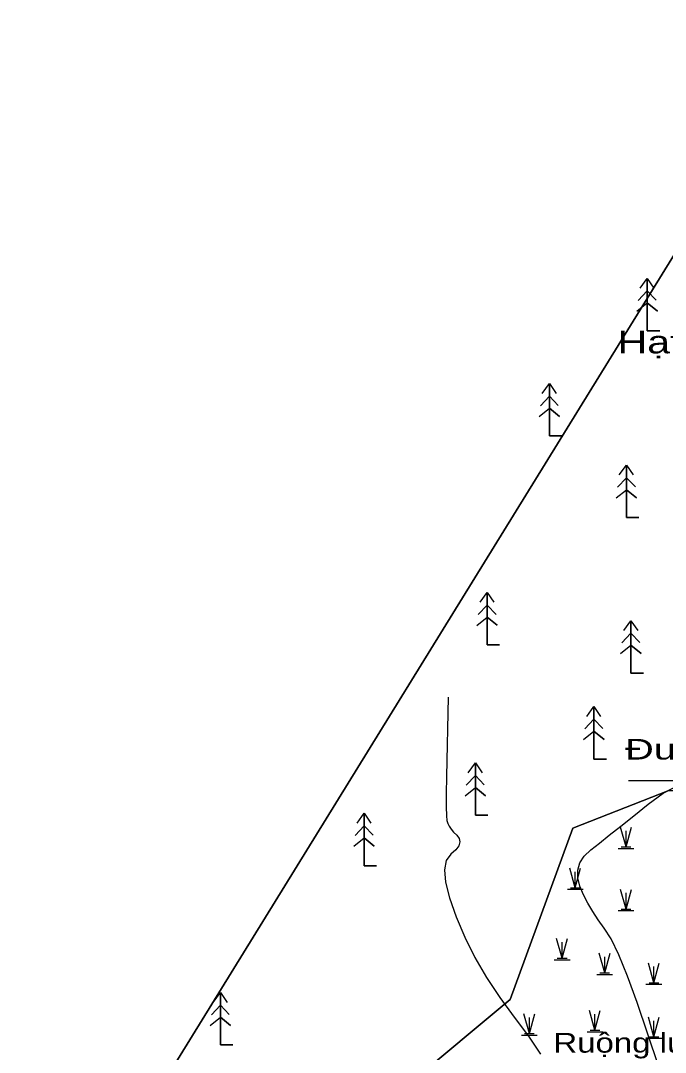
# Model space of a CAD drawing. Header units: metres. Extents: x 532950 to 537618, y 1849954 to 1853119.
# Drawn here: x 534101.1 to 534318.6, y 1851975.9 to 1852324.1 of the extents above; entities that cross this region are included whole.
import ezdxf

# ---------------------------------------------------------------- set-up
doc = ezdxf.new("R2010")
doc.units = ezdxf.units.M
doc.header["$LTSCALE"] = 3.1
for name, color, linetype, lineweight in [('45', 7, 'Continuous', 13), ('46', 7, 'Continuous', 13), ('55', 7, 'Continuous', 13), ('58', 7, 'Continuous', 13), ('60', 7, 'Continuous', 13)]:
    doc.layers.add(name, color=color, linetype=linetype, lineweight=lineweight)

msp = doc.modelspace()

# ---------------------------------------------------------------- linework, layer by layer
at = {"layer": '45'}
msp.add_lwpolyline([(534317.02, 1851941.62), (534341.97, 1851966.36), (534345.35, 1851988.6), (534345.65, 1852005.86), (534342.72, 1852019.6), (534343.77, 1852033.72), (534349.9, 1852051.97), (534351.37, 1852063.16), (534319.84, 1852064.29), (534287.39, 1852051.6), (534266.23, 1851993.79), (534232.37, 1851965.59), (534194.29, 1851944.44), (534188.64, 1851914.83), (534215.45, 1851895.09), (534256.36, 1851895.09), (534285.98, 1851920.47)], close=True, dxfattribs=at)
at = {"layer": '46'}
for points in [[(534130.25, 1851934.92), (534331.47, 1852261.17)], [(534319.84, 1852064.29), (534287.39, 1852051.6), (534266.23, 1851993.79), (534232.37, 1851965.59)]]:
    msp.add_lwpolyline(points, dxfattribs=at)
at = {"layer": '55'}
for p, q in [((534312.52, 1852237.09), (534312.52, 1852219.42)), ((534309.46, 1852229.65), (534312.52, 1852232.85)), ((534315.5, 1852229.71), (534312.52, 1852232.85)), ((534309.04, 1852226.02), (534312.52, 1852228.8)), ((534315.93, 1852226.03), (534312.52, 1852228.8)), ((534312.52, 1852219.42), (534316.72, 1852219.42)), ((534279.52, 1852201.59), (534279.52, 1852183.92)), ((534276.46, 1852194.15), (534279.52, 1852197.35)), ((534282.5, 1852194.21), (534279.52, 1852197.35)), ((534276.04, 1852190.52), (534279.52, 1852193.3)), ((534282.93, 1852190.53), (534279.52, 1852193.3)), ((534279.52, 1852183.92), (534283.72, 1852183.92)), ((534305.52, 1852174.09), (534305.52, 1852156.42)), ((534302.46, 1852166.65), (534305.52, 1852169.85)), ((534308.5, 1852166.71), (534305.52, 1852169.85)), ((534302.04, 1852163.02), (534305.52, 1852165.8)), ((534308.93, 1852163.03), (534305.52, 1852165.8)), ((534305.52, 1852156.42), (534309.72, 1852156.42)), ((534258.52, 1852131.09), (534258.52, 1852113.42)), ((534255.46, 1852123.65), (534258.52, 1852126.85)), ((534261.5, 1852123.71), (534258.52, 1852126.85)), ((534255.04, 1852120.02), (534258.52, 1852122.8)), ((534261.93, 1852120.03), (534258.52, 1852122.8)), ((534307.02, 1852121.59), (534307.02, 1852103.92)), ((534303.96, 1852114.15), (534307.02, 1852117.35)), ((534310, 1852114.21), (534307.02, 1852117.35)), ((534258.52, 1852113.42), (534262.72, 1852113.42)), ((534303.54, 1852110.52), (534307.02, 1852113.3)), ((534310.43, 1852110.53), (534307.02, 1852113.3)), ((534307.02, 1852103.92), (534311.22, 1852103.92)), ((534294.52, 1852092.59), (534294.52, 1852074.92)), ((534291.46, 1852085.15), (534294.52, 1852088.35)), ((534297.5, 1852085.21), (534294.52, 1852088.35)), ((534291.04, 1852081.52), (534294.52, 1852084.3)), ((534297.93, 1852081.53), (534294.52, 1852084.3)), ((534294.52, 1852074.92), (534298.72, 1852074.92)), ((534254.52, 1852073.59), (534254.52, 1852055.92)), ((534251.46, 1852066.15), (534254.52, 1852069.35)), ((534257.5, 1852066.21), (534254.52, 1852069.35)), ((534251.04, 1852062.52), (534254.52, 1852065.3)), ((534257.93, 1852062.53), (534254.52, 1852065.3)), ((534217.02, 1852056.59), (534217.02, 1852038.92)), ((534254.52, 1852055.92), (534258.72, 1852055.92)), ((534213.96, 1852049.15), (534217.02, 1852052.35)), ((534220, 1852049.21), (534217.02, 1852052.35)), ((534305.37, 1852045.28), (534303.5, 1852051.93)), ((534305.37, 1852045.28), (534307.15, 1852051.93)), ((534305.37, 1852045.28), (534305.37, 1852050.71)), ((534213.54, 1852045.52), (534217.02, 1852048.3)), ((534220.43, 1852045.53), (534217.02, 1852048.3)), ((534302.69, 1852044.77), (534308.03, 1852044.77)), ((534303.72, 1852045.28), (534307.01, 1852045.28)), ((534217.02, 1852038.92), (534221.22, 1852038.92)), ((534288.23, 1852031.47), (534286.37, 1852038.12)), ((534288.23, 1852031.47), (534290.02, 1852038.12)), ((534288.23, 1852031.47), (534288.23, 1852036.9)), ((534285.56, 1852030.96), (534290.89, 1852030.96)), ((534286.58, 1852031.47), (534289.88, 1852031.47)), ((534305.37, 1852024.29), (534303.5, 1852030.93)), ((534305.37, 1852024.29), (534307.15, 1852030.93)), ((534305.37, 1852024.29), (534305.37, 1852029.72)), ((534302.69, 1852023.78), (534308.03, 1852023.78)), ((534303.72, 1852024.29), (534307.01, 1852024.29)), ((534283.81, 1852007.71), (534281.94, 1852014.36)), ((534283.81, 1852007.71), (534285.59, 1852014.36)), ((534283.81, 1852007.71), (534283.81, 1852013.14)), ((534298.18, 1852002.74), (534296.32, 1852009.39)), ((534298.18, 1852002.74), (534299.97, 1852009.39)), ((534281.13, 1852007.2), (534286.47, 1852007.2)), ((534282.16, 1852007.71), (534285.45, 1852007.71)), ((534298.18, 1852002.74), (534298.18, 1852008.17)), ((534314.76, 1851999.42), (534312.9, 1852006.07)), ((534314.76, 1851999.42), (534316.55, 1852006.07)), ((534314.76, 1851999.42), (534314.76, 1852004.86)), ((534295.51, 1852002.23), (534300.84, 1852002.23)), ((534296.53, 1852002.74), (534299.83, 1852002.74)), ((534312.09, 1851998.91), (534317.43, 1851998.91)), ((534313.12, 1851999.42), (534316.41, 1851999.42)), ((534168.52, 1851996.09), (534168.52, 1851978.42)), ((534165.46, 1851988.65), (534168.52, 1851991.85)), ((534171.5, 1851988.71), (534168.52, 1851991.85)), ((534165.04, 1851985.02), (534168.52, 1851987.8)), ((534171.93, 1851985.03), (534168.52, 1851987.8)), ((534272.75, 1851982.3), (534270.89, 1851988.94)), ((534272.75, 1851982.3), (534274.54, 1851988.94)), ((534272.75, 1851982.3), (534272.75, 1851987.73)), ((534294.86, 1851983.4), (534293, 1851990.05)), ((534294.86, 1851983.4), (534296.65, 1851990.05)), ((534294.86, 1851983.4), (534294.86, 1851988.83)), ((534314.76, 1851981.19), (534312.9, 1851987.84)), ((534314.76, 1851981.19), (534316.55, 1851987.84)), ((534314.76, 1851981.19), (534314.76, 1851986.62)), ((534270.08, 1851981.78), (534275.42, 1851981.78)), ((534271.11, 1851982.3), (534274.4, 1851982.3)), ((534292.19, 1851982.89), (534297.53, 1851982.89)), ((534293.22, 1851983.4), (534296.51, 1851983.4)), ((534312.09, 1851980.68), (534317.43, 1851980.68)), ((534313.12, 1851981.19), (534316.41, 1851981.19)), ((534168.52, 1851978.42), (534172.72, 1851978.42))]:
    msp.add_line(p, q, dxfattribs=at)
for points in [[(534310.09, 1852233.8), (534312.52, 1852237.09), (534314.79, 1852233.8)], [(534310.09, 1852233.8), (534312.52, 1852237.09), (534314.79, 1852233.8)], [(534316.72, 1852219.42), (534312.52, 1852219.42), (534312.52, 1852237.09)], [(534309.46, 1852229.65), (534312.52, 1852232.85), (534315.5, 1852229.71)], [(534309.04, 1852226.02), (534312.52, 1852228.8), (534315.93, 1852226.03)], [(534277.09, 1852198.3), (534279.52, 1852201.59), (534281.79, 1852198.3)], [(534277.09, 1852198.3), (534279.52, 1852201.59), (534281.79, 1852198.3)], [(534283.72, 1852183.92), (534279.52, 1852183.92), (534279.52, 1852201.59)], [(534276.46, 1852194.15), (534279.52, 1852197.35), (534282.5, 1852194.21)], [(534276.04, 1852190.52), (534279.52, 1852193.3), (534282.93, 1852190.53)], [(534303.09, 1852170.8), (534305.52, 1852174.09), (534307.79, 1852170.8)], [(534303.09, 1852170.8), (534305.52, 1852174.09), (534307.79, 1852170.8)], [(534309.72, 1852156.42), (534305.52, 1852156.42), (534305.52, 1852174.09)], [(534302.46, 1852166.65), (534305.52, 1852169.85), (534308.5, 1852166.71)], [(534302.04, 1852163.02), (534305.52, 1852165.8), (534308.93, 1852163.03)], [(534256.09, 1852127.8), (534258.52, 1852131.09), (534260.79, 1852127.8)], [(534256.09, 1852127.8), (534258.52, 1852131.09), (534260.79, 1852127.8)], [(534262.72, 1852113.42), (534258.52, 1852113.42), (534258.52, 1852131.09)], [(534255.46, 1852123.65), (534258.52, 1852126.85), (534261.5, 1852123.71)], [(534255.04, 1852120.02), (534258.52, 1852122.8), (534261.93, 1852120.03)], [(534304.59, 1852118.3), (534307.02, 1852121.59), (534309.29, 1852118.3)], [(534304.59, 1852118.3), (534307.02, 1852121.59), (534309.29, 1852118.3)], [(534311.22, 1852103.92), (534307.02, 1852103.92), (534307.02, 1852121.59)], [(534303.96, 1852114.15), (534307.02, 1852117.35), (534310, 1852114.21)], [(534303.54, 1852110.52), (534307.02, 1852113.3), (534310.43, 1852110.53)], [(534245.38, 1852095.78), (534244.78, 1852068.97), (534244.71, 1852063.19), (534244.71, 1852058.79), (534244.77, 1852055.78), (534244.91, 1852054.15), (534245.18, 1852053.21), (534245.65, 1852052.24), (534246.32, 1852051.26), (534247.19, 1852050.25), (534248.26, 1852049.23), (534249.11, 1852048.14), (534249.33, 1852046.95), (534248.93, 1852045.67), (534247.89, 1852044.28), (534246.22, 1852042.79), (534244.71, 1852040.71), (534244.13, 1852037.56), (534244.49, 1852033.34), (534245.78, 1852028.04), (534248, 1852021.67), (534250.94, 1852014.79), (534254.38, 1852007.97), (534258.31, 1852001.2), (534262.73, 1851994.49), (534267.65, 1851987.83), (534272.45, 1851981.39), (534276.53, 1851975.3)], [(534292.09, 1852089.3), (534294.52, 1852092.59), (534296.79, 1852089.3)], [(534292.09, 1852089.3), (534294.52, 1852092.59), (534296.79, 1852089.3)], [(534298.72, 1852074.92), (534294.52, 1852074.92), (534294.52, 1852092.59)], [(534291.46, 1852085.15), (534294.52, 1852088.35), (534297.5, 1852085.21)], [(534291.04, 1852081.52), (534294.52, 1852084.3), (534297.93, 1852081.53)], [(534252.09, 1852070.3), (534254.52, 1852073.59), (534256.79, 1852070.3)], [(534252.09, 1852070.3), (534254.52, 1852073.59), (534256.79, 1852070.3)], [(534258.72, 1852055.92), (534254.52, 1852055.92), (534254.52, 1852073.59)], [(534251.46, 1852066.15), (534254.52, 1852069.35), (534257.5, 1852066.21)], [(534306.16, 1852067.64), (534397.66, 1852067.64), (534393, 1852066.56)], [(534232.37, 1851965.59), (534266.23, 1851993.79), (534287.39, 1852051.6), (534319.84, 1852064.29), (534351.37, 1852063.16)], [(534251.04, 1852062.52), (534254.52, 1852065.3), (534257.93, 1852062.53)], [(534316.29, 1851971.34), (534312.73, 1851982.02), (534309.15, 1851992.72), (534305.89, 1852001.66), (534302.95, 1852008.83), (534300.32, 1852014.24), (534298.01, 1852017.89), (534295.96, 1852020.67), (534294.11, 1852023.47), (534292.47, 1852026.29), (534291.04, 1852029.14), (534289.81, 1852032.01), (534289.06, 1852034.81), (534289.05, 1852037.43), (534289.79, 1852039.88), (534291.28, 1852042.16), (534293.51, 1852044.27), (534296.36, 1852046.51), (534299.72, 1852049.17), (534303.6, 1852052.26), (534307.97, 1852055.78), (534312.86, 1852059.72), (534317.92, 1852063.36), (534322.83, 1852065.93)], [(534214.59, 1852053.3), (534217.02, 1852056.59), (534219.29, 1852053.3)], [(534214.59, 1852053.3), (534217.02, 1852056.59), (534219.29, 1852053.3)], [(534221.22, 1852038.92), (534217.02, 1852038.92), (534217.02, 1852056.59)], [(534213.96, 1852049.15), (534217.02, 1852052.35), (534220, 1852049.21)], [(534213.54, 1852045.52), (534217.02, 1852048.3), (534220.43, 1852045.53)], [(534166.09, 1851992.8), (534168.52, 1851996.09), (534170.79, 1851992.8)], [(534166.09, 1851992.8), (534168.52, 1851996.09), (534170.79, 1851992.8)], [(534172.72, 1851978.42), (534168.52, 1851978.42), (534168.52, 1851996.09)], [(534165.46, 1851988.65), (534168.52, 1851991.85), (534171.5, 1851988.71)], [(534165.04, 1851985.02), (534168.52, 1851987.8), (534171.93, 1851985.03)]]:
    msp.add_lwpolyline(points, dxfattribs=at)
at = {"layer": '58'}
for points in [[(533867.56, 1851553.31), (533871.83, 1851556.27), (533977.25, 1851648.42), (534130.25, 1851934.92), (534331.47, 1852261.17)], [(534319.84, 1852064.29), (534287.39, 1852051.6), (534266.23, 1851993.79), (534232.37, 1851965.59)]]:
    msp.add_lwpolyline(points, dxfattribs=at)
msp.add_lwpolyline([(534317.02, 1851941.62), (534341.97, 1851966.36), (534345.22, 1851987.69), (534345.65, 1852005.86), (534342.72, 1852019.6), (534343.77, 1852033.72), (534349.9, 1852051.97), (534351.37, 1852063.16), (534319.84, 1852064.29), (534287.39, 1852051.6), (534266.23, 1851993.79), (534232.37, 1851965.59), (534194.29, 1851944.44), (534188.64, 1851914.83), (534215.45, 1851895.09), (534256.36, 1851895.09), (534285.98, 1851920.47)], close=True, dxfattribs=at)
at = {"layer": '60'}
msp.add_lwpolyline([(536154.15, 1851837.6), (534610.33, 1852284.53), (534600.32, 1852290.54), (534590.7, 1852288.94), (534492.17, 1852324.08), (534334.23, 1852264.06), (534331.47, 1852261.17), (534130.25, 1851934.92), (533977.25, 1851648.42), (533635.8, 1851349.93), (533873.15, 1850873.11), (533992.13, 1850668.54), (534105.12, 1850436.64), (534145.62, 1850408.51), (534298.25, 1850375.42), (534676.75, 1850366.42), (535302.13, 1850496.65), (535596.71, 1850749.44), (535598.07, 1850750.64), (535665.25, 1850813.42), (535773.25, 1850864.92), (535903.25, 1850946.42)], dxfattribs=at)

# ---------------------------------------------------------------- texts
at = {"layer": '55'}
for s, height, width, p in [('Hạt quản lý đuờng bộ Huớng Phùng', 7.668, 1.35, (534302.52, 1852211.8)), ('Đuờng ống nuớc tự chảy 0 100', 6.952, 1.45, (534305, 1852074.75)), ('Ruộng lúa', 6.657, 1.25, (534280.83, 1851975.84))]:
    msp.add_text(s, height=height, dxfattribs=dict(at, width=width)).set_placement(p)

doc.saveas('drawing.dxf')
